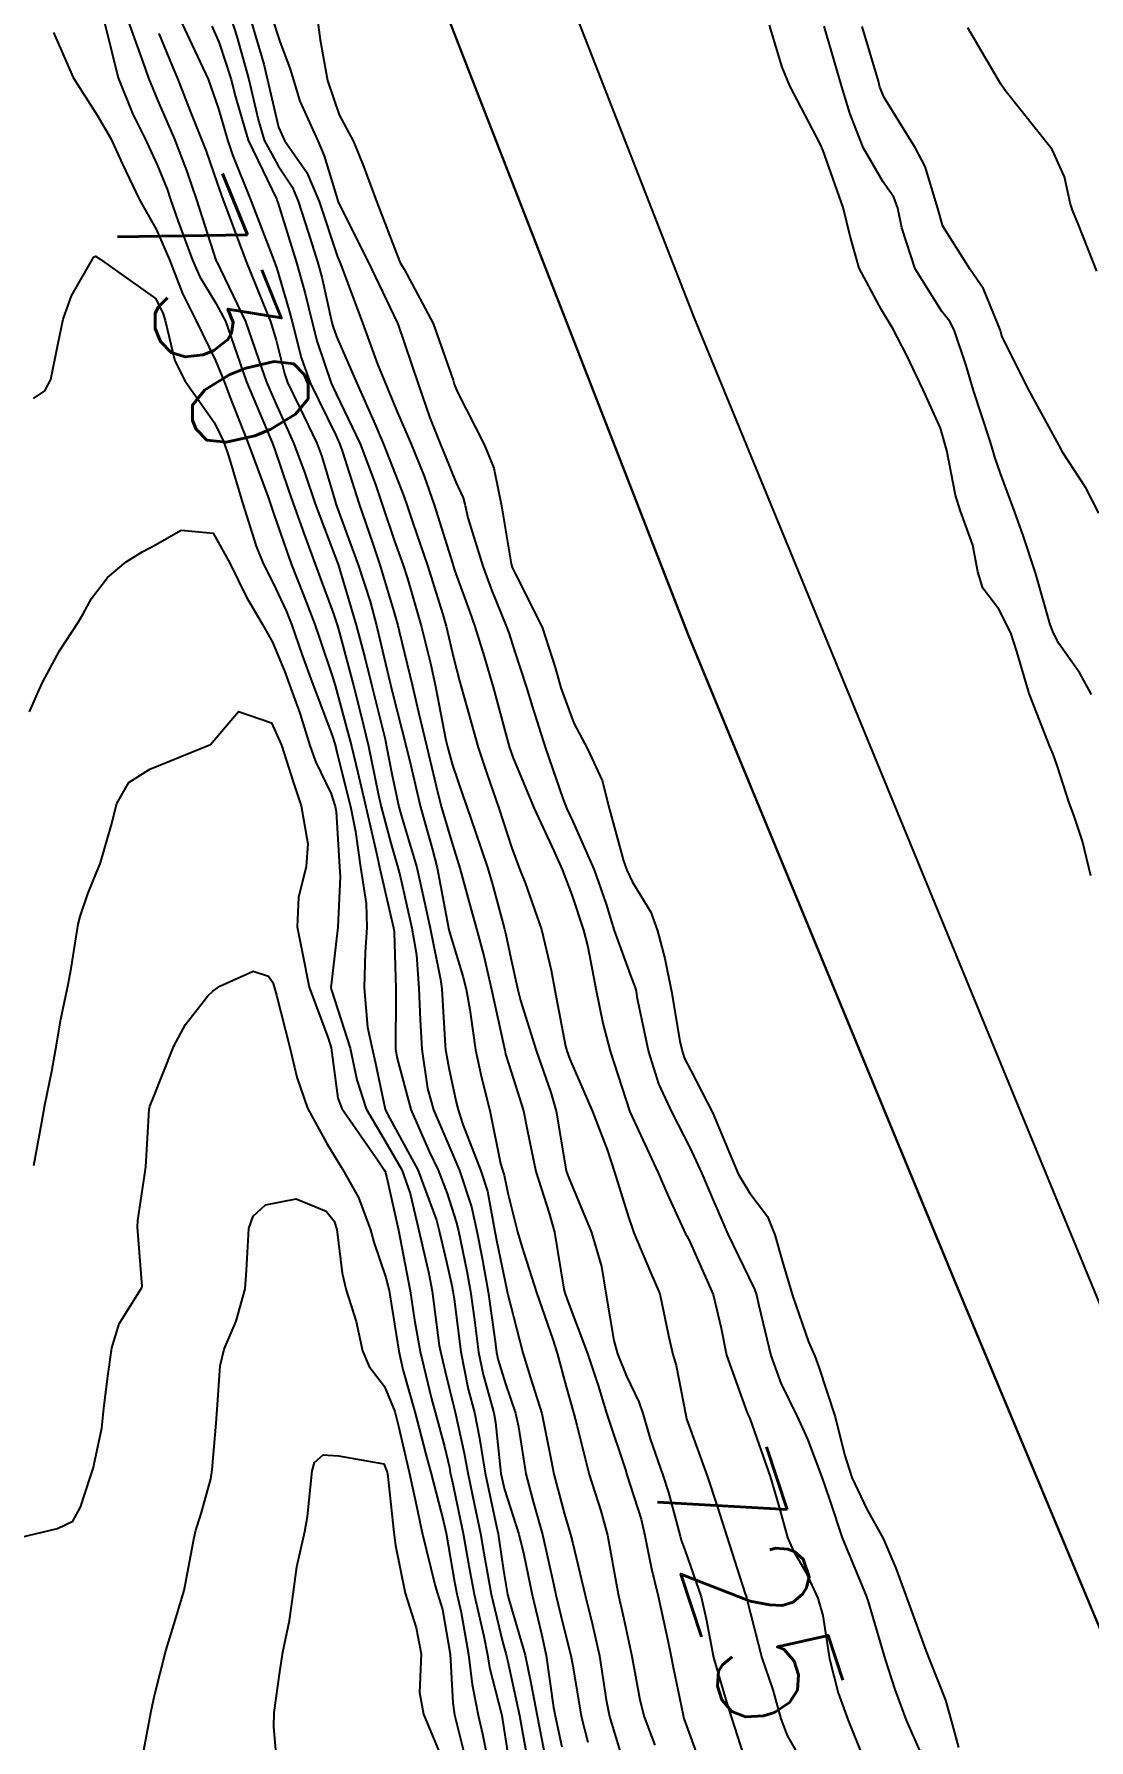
# Model space of a CAD drawing. Header units: metres. Extents: x 298520 to 308411, y 7433745 to 7450750.
# Drawn here: x 305203.5 to 305238.3, y 7436719.3 to 7436775.8 of the extents above; entities that cross this region are included whole.
import ezdxf
from ezdxf.enums import TextEntityAlignment as Align

# ---------------------------------------------------------------- set-up
doc = ezdxf.new("R2010")
doc.units = ezdxf.units.M
doc.header["$LTSCALE"] = 10
doc.linetypes.add('CONTINUO', pattern=[0])
for name, color, linetype in [('Cotas', 45, 'Continuous'), ('Curvas de Nivel 1m', 11, 'Continuous'), ('Curvas de Nivel 5m', 15, 'Continuous'), ('Eixo_Estaqueamento', 45, 'CONTINUO'), ('Linha Férrea', 251, 'TRACKS')]:
    doc.layers.add(name, color=color, linetype=linetype)
doc.styles.add('Style-STANDARD', font='STANDARD.shx')
doc.linetypes.add('TRACKS', pattern='A,0.15,[130,ltypeshp.shx,S=0.25,R=0,X=0,Y=0],0.15', length=0.3)

msp = doc.modelspace()

# ---------------------------------------------------------------- linework, layer by layer
at = {"layer": 'Curvas de Nivel 1m', "flags": 128}
for points, elevation in [([(305206.531, 7436776.301), (305207.074, 7436774.799), (305207.247, 7436774.293), (305207.562, 7436773.541), (305208.103, 7436772.282), (305208.501, 7436771.244), (305208.837, 7436770.27), (305209.479, 7436768.274), (305209.493, 7436768.239), (305210.451, 7436766.25), (305210.985, 7436764.717), (305211.146, 7436764.243), (305211.443, 7436763.559), (305212.048, 7436762.231), (305212.419, 7436761.231), (305212.763, 7436760.22), (305213.378, 7436758.58), (305213.519, 7436758.209), (305213.59, 7436757.989), (305214.12, 7436756.202), (305214.405, 7436755.137), (305214.637, 7436754.197), (305215.069, 7436752.43), (305215.122, 7436752.192), (305215.294, 7436751.289), (305215.525, 7436750.188), (305215.621, 7436749.843), (305216.116, 7436748.181), (305216.379, 7436747.042), (305216.561, 7436746.177), (305216.906, 7436744.483), (305216.944, 7436744.173), (305217.058, 7436742.298), (305217.07, 7436742.171), (305217.177, 7436741.558), (305217.426, 7436740.427), (305217.486, 7436740.165), (305217.637, 7436739.682), (305218.24, 7436738.153), (305218.452, 7436737.475), (305218.699, 7436736.146), (305218.765, 7436735.801), (305219.094, 7436734.213), (305219.112, 7436734.14), (305219.122, 7436734.111), (305219.622, 7436732.134), (305219.881, 7436731.305), (305220.249, 7436730.128), (305220.559, 7436728.585), (305220.646, 7436728.124), (305221, 7436726.791), (305221.199, 7436726.118), (305221.277, 7436725.83), (305221.688, 7436724.113), (305221.93, 7436723.138), (305222.158, 7436722.108), (305222.384, 7436720.649), (305222.492, 7436720.104), (305222.909, 7436718.716)], 729), ([(305208.276, 7436776.28), (305208.697, 7436775.386), (305209.224, 7436774.265), (305209.558, 7436773.284), (305209.857, 7436772.257), (305210.029, 7436771.764), (305210.628, 7436770.249), (305211.349, 7436768.387), (305211.407, 7436768.241), (305211.491, 7436767.999), (305211.889, 7436766.646), (305211.995, 7436766.232), (305212.293, 7436765.059), (305212.596, 7436764.223), (305213.427, 7436762.505), (305213.564, 7436762.209), (305213.656, 7436761.972), (305214.214, 7436760.202), (305214.653, 7436758.928), (305214.899, 7436758.195), (305215.358, 7436756.654), (305215.488, 7436756.189), (305215.539, 7436756), (305215.981, 7436754.184), (305216.177, 7436753.325), (305216.449, 7436752.179), (305216.815, 7436750.648), (305216.933, 7436750.174), (305217.266, 7436749.057), (305217.545, 7436748.166), (305217.908, 7436746.829), (305218.091, 7436746.157), (305218.336, 7436745.265), (305218.586, 7436744.149), (305218.991, 7436742.338), (305219.028, 7436742.142), (305219.057, 7436742.017), (305219.178, 7436741.639), (305219.642, 7436740.135), (305219.773, 7436739.515), (305220.058, 7436738.131), (305220.496, 7436736.75), (305220.669, 7436736.124), (305220.976, 7436734.239), (305221.009, 7436734.121), (305221.09, 7436733.899), (305221.761, 7436732.113), (305222.111, 7436731.051), (305222.401, 7436730.106), (305223.015, 7436728.257), (305223.068, 7436728.099), (305223.537, 7436726.631), (305223.661, 7436726.09), (305223.881, 7436724.986), (305224.1, 7436724.083), (305224.417, 7436722.612), (305224.526, 7436722.076), (305224.596, 7436721.731), (305224.924, 7436720.146), (305224.938, 7436720.07), (305224.952, 7436720.041), (305225.67, 7436718.062)], 727), ([(305210.62, 7436776.25), (305211.061, 7436774.762), (305211.186, 7436774.244), (305211.549, 7436772.672), (305211.75, 7436772.237), (305212.479, 7436771.172), (305212.888, 7436770.22), (305213.496, 7436768.389), (305213.57, 7436768.209), (305213.633, 7436768.067), (305214.325, 7436766.201), (305214.821, 7436764.835), (305215.081, 7436764.194), (305215.44, 7436763.339), (305215.93, 7436762.185), (305216.362, 7436761.13), (305216.699, 7436760.177), (305217.297, 7436758.248), (305217.321, 7436758.171), (305217.371, 7436758.018), (305217.858, 7436756.663), (305218.034, 7436756.16), (305218.349, 7436755.161), (305218.639, 7436754.15), (305219.14, 7436752.308), (305219.187, 7436752.142), (305219.216, 7436752.056), (305219.3, 7436751.832), (305220.005, 7436750.133), (305220.653, 7436748.735), (305220.93, 7436748.123), (305221.245, 7436747.285), (305221.63, 7436746.116), (305221.779, 7436745.563), (305222.054, 7436744.112), (305222.268, 7436743.039), (305222.512, 7436742.107), (305223.163, 7436740.1), (305224.104, 7436738.085), (305224.412, 7436737.367), (305225.002, 7436736.072), (305225.043, 7436736.002), (305225.111, 7436735.878), (305225.918, 7436734.062), (305226.183, 7436732.953), (305226.356, 7436732.057), (305227.044, 7436730.153), (305227.076, 7436730.082), (305227.09, 7436730.049), (305227.134, 7436729.956), (305227.805, 7436728.038), (305228.073, 7436727.104), (305228.371, 7436726.029), (305228.561, 7436725.598), (305228.981, 7436724.874), (305229.38, 7436724.016), (305229.539, 7436723.44), (305229.76, 7436722.012), (305230.055, 7436720.885), (305230.37, 7436720.006), (305230.909, 7436718.657)], 724), ([(305211.344, 7436776.242), (305211.586, 7436775.507), (305211.933, 7436774.591), (305212.039, 7436774.233), (305212.257, 7436773.535), (305212.842, 7436772.221), (305213.052, 7436771.731), (305213.517, 7436770.21), (305213.523, 7436770.191), (305214.522, 7436768.2), (305215.473, 7436766.211), (305215.485, 7436766.19), (305215.49, 7436766.173), (305216.162, 7436764.183), (305216.552, 7436763.063), (305216.906, 7436762.175), (305217.053, 7436761.808), (305217.411, 7436760.937), (305217.649, 7436760.41), (305217.714, 7436760.165), (305217.805, 7436759.756), (305218.3, 7436758.156), (305218.586, 7436757.372), (305219.088, 7436756.144), (305219.158, 7436755.95), (305219.345, 7436755.35), (305219.741, 7436754.136), (305219.936, 7436753.521), (305220.375, 7436752.129), (305220.943, 7436750.466), (305221.082, 7436750.122), (305221.277, 7436749.713), (305221.984, 7436748.113), (305222.379, 7436746.971), (305222.649, 7436746.106), (305223.217, 7436744.526), (305223.336, 7436744.22), (305223.367, 7436744.098), (305223.399, 7436743.908), (305223.784, 7436742.091), (305224.111, 7436741.025), (305224.552, 7436740.079), (305225.146, 7436738.919), (305225.541, 7436738.066), (305225.854, 7436737.334), (305226.4, 7436736.057), (305227.099, 7436734.62), (305227.281, 7436734.233), (305227.346, 7436734.046), (305227.431, 7436733.701), (305227.826, 7436732.039), (305228.154, 7436731.134), (305228.701, 7436730.025), (305229.032, 7436729.274), (305229.507, 7436728.015), (305229.774, 7436727.244), (305230.188, 7436726.008), (305230.974, 7436724.091), (305231.012, 7436724), (305231.032, 7436723.94), (305231.606, 7436721.993), (305231.922, 7436721.001), (305232.296, 7436719.986), (305232.909, 7436718.598)], 723), ([(305212.836, 7436776.221), (305212.924, 7436775.558), (305213.169, 7436774.216), (305213.556, 7436773.083), (305214.021, 7436772.205), (305214.353, 7436771.383), (305214.798, 7436770.197), (305215.496, 7436768.388), (305215.574, 7436768.189), (305215.702, 7436767.977), (305216.656, 7436766.178), (305217.319, 7436764.306), (305217.356, 7436764.171), (305217.449, 7436763.931), (305218.355, 7436762.156), (305218.661, 7436761.397), (305218.918, 7436760.147), (305219.225, 7436758.292), (305219.266, 7436758.142), (305219.295, 7436758.064), (305219.371, 7436757.906), (305220.262, 7436756.131), (305220.702, 7436754.764), (305220.886, 7436754.124), (305221.316, 7436752.959), (305221.764, 7436752.115), (305222.249, 7436751.067), (305222.489, 7436750.108), (305222.957, 7436748.403), (305223.067, 7436748.102), (305223.249, 7436747.705), (305223.86, 7436746.711), (305224.074, 7436746.087), (305224.321, 7436745.181), (305224.537, 7436744.08), (305224.821, 7436742.443), (305224.903, 7436742.074), (305224.971, 7436741.863), (305225.177, 7436741.469), (305225.907, 7436740.063), (305226.463, 7436738.737), (305226.746, 7436738.054), (305227.127, 7436737.415), (305227.72, 7436736.642), (305227.956, 7436736.037), (305228.216, 7436735.145), (305228.539, 7436734.028), (305229.07, 7436732.494), (305229.279, 7436732.018), (305229.415, 7436731.661), (305229.953, 7436730.011), (305230.262, 7436728.77), (305230.501, 7436728.005), (305231.003, 7436726.963), (305231.534, 7436725.995), (305231.96, 7436725.013), (305232.337, 7436723.986), (305232.948, 7436722.286), (305233.073, 7436721.978), (305233.603, 7436720.643), (305233.782, 7436719.967), (305234.032, 7436719.081)], 722), ([(305204.104, 7436775.809), (305204.757, 7436774.318), (305205.554, 7436773.076), (305205.999, 7436772.305), (305206.387, 7436771.449), (305206.938, 7436770.296), (305207.508, 7436769.281), (305207.94, 7436768.283), (305208.377, 7436767.172), (305208.82, 7436766.27), (305209.038, 7436765.836), (305209.46, 7436764.957), (305209.75, 7436764.257), (305209.941, 7436763.759), (305210.533, 7436762.249), (305211.21, 7436760.437), (305211.274, 7436760.241), (305211.397, 7436759.875), (305211.963, 7436758.231), (305212.361, 7436757.223), (305212.745, 7436756.219), (305212.903, 7436755.771), (305213.336, 7436754.492), (305213.415, 7436754.209), (305213.453, 7436754.087), (305213.962, 7436752.203), (305214.17, 7436751.326), (305214.436, 7436750.198), (305214.79, 7436748.664), (305214.886, 7436748.194), (305215.238, 7436746.668), (305215.35, 7436746.189), (305215.372, 7436746.048), (305215.423, 7436744.188), (305215.427, 7436743.971), (305215.42, 7436742.188), (305215.454, 7436741.914), (305215.92, 7436740.182), (305216.529, 7436738.789), (305216.827, 7436738.173), (305217.125, 7436737.408), (305217.418, 7436736.467), (305217.497, 7436736.164), (305217.773, 7436734.833), (305217.898, 7436734.158), (305218.023, 7436733.211), (305218.162, 7436732.154), (305218.316, 7436731.412), (305218.662, 7436730.146), (305218.719, 7436729.824), (305218.903, 7436728.142), (305219.015, 7436727.611), (305219.494, 7436726.135), (305219.662, 7436725.458), (305219.929, 7436724.13), (305220.243, 7436722.838), (305220.4, 7436722.125), (305220.644, 7436720.404), (305220.689, 7436720.122), (305220.913, 7436719.104)], 731), ([(305207.588, 7436775.768), (305208.021, 7436774.727), (305208.208, 7436774.28), (305208.631, 7436773.2), (305209, 7436772.268), (305209.15, 7436771.877), (305209.528, 7436770.786), (305209.717, 7436770.258), (305209.833, 7436769.942), (305210.465, 7436768.25), (305211.15, 7436766.57), (305211.278, 7436766.242), (305211.467, 7436765.632), (305211.745, 7436764.525), (305211.849, 7436764.234), (305212.233, 7436763.436), (305212.809, 7436762.219), (305212.978, 7436761.776), (305213.404, 7436760.336), (305213.442, 7436760.21), (305213.466, 7436760.146), (305214.183, 7436758.202), (305214.574, 7436756.985), (305214.785, 7436756.196), (305215.241, 7436754.284), (305215.266, 7436754.191), (305215.329, 7436753.925), (305215.771, 7436752.185), (305215.918, 7436751.563), (305216.243, 7436750.18), (305216.626, 7436748.813), (305216.79, 7436748.175), (305217.157, 7436746.248), (305217.172, 7436746.171), (305217.231, 7436745.942), (305217.643, 7436744.59), (305217.75, 7436744.162), (305217.874, 7436743.489), (305218.063, 7436742.157), (305218.259, 7436741.239), (305218.53, 7436740.149), (305218.886, 7436738.394), (305218.967, 7436738.142), (305219.004, 7436738.014), (305219.126, 7436737.418), (305219.454, 7436736.137), (305219.589, 7436735.655), (305220.077, 7436734.13), (305220.618, 7436732.577), (305220.76, 7436732.123), (305221.052, 7436731.047), (305221.313, 7436730.117), (305221.413, 7436729.741), (305221.821, 7436728.112), (305222.201, 7436726.908), (305222.428, 7436726.106), (305222.742, 7436724.336), (305222.784, 7436724.102), (305222.961, 7436723.335), (305223.23, 7436722.096), (305223.496, 7436720.658), (305223.642, 7436720.089), (305223.99, 7436719.16)], 728), ([(305209.346, 7436776.02), (305209.585, 7436775.467), (305209.979, 7436774.256), (305210.111, 7436773.708), (305210.548, 7436772.25), (305211.486, 7436770.278), (305211.505, 7436770.24), (305211.522, 7436770.188), (305212.13, 7436768.23), (305212.428, 7436767.171), (305212.657, 7436766.222), (305212.826, 7436765.579), (305213.289, 7436764.212), (305213.448, 7436763.858), (305214.245, 7436762.202), (305214.756, 7436760.85), (305214.969, 7436760.194), (305215.385, 7436758.985), (305215.665, 7436758.187), (305215.809, 7436757.746), (305216.261, 7436756.181), (305216.572, 7436754.947), (305216.736, 7436754.176), (305217.083, 7436752.395), (305217.132, 7436752.172), (305217.297, 7436751.569), (305217.655, 7436750.533), (305217.784, 7436750.162), (305218.045, 7436749.385), (305218.47, 7436748.152), (305218.649, 7436747.551), (305219.023, 7436746.143), (305219.06, 7436745.971), (305219.223, 7436745.189), (305219.46, 7436744.138), (305219.553, 7436743.791), (305220.071, 7436742.131), (305220.556, 7436740.739), (305220.729, 7436740.124), (305221.042, 7436738.214), (305221.064, 7436738.121), (305221.131, 7436737.94), (305221.892, 7436736.112), (305222.222, 7436734.988), (305222.373, 7436734.107), (305222.633, 7436732.541), (305222.757, 7436732.103), (305223.055, 7436731.357), (305223.462, 7436730.509), (305223.601, 7436730.092), (305223.832, 7436729.287), (305224.259, 7436728.081), (305224.442, 7436727.513), (305224.825, 7436726.073), (305224.861, 7436725.941), (305224.988, 7436725.588), (305225.524, 7436724.064), (305225.686, 7436723.338), (305225.934, 7436722.06), (305226.333, 7436720.652), (305226.52, 7436720.054), (305226.911, 7436718.861)], 726), ([(305238.406, 7436747.913), (305238.131, 7436749.056), (305237.844, 7436749.922), (305237.692, 7436750.329), (305237.299, 7436751.523), (305237.157, 7436751.931), (305237.052, 7436752.187), (305236.37, 7436753.94), (305235.96, 7436755.331), (305235.756, 7436755.946), (305235.361, 7436756.732), (305234.832, 7436757.423), (305234.665, 7436757.961), (305234.505, 7436758.844), (305234.101, 7436759.97), (305233.936, 7436760.5), (305233.643, 7436761.977), (305233.434, 7436762.721), (305232.863, 7436763.986), (305232.31, 7436765.146), (305231.865, 7436765.996), (305231.479, 7436766.637), (305230.745, 7436768.007), (305230.445, 7436769.074), (305230.214, 7436770.013), (305229.542, 7436771.921), (305229.507, 7436771.985), (305229.498, 7436772.021), (305229.465, 7436772.1), (305228.452, 7436774.037), (305228.195, 7436774.656), (305227.784, 7436776.047)], 722), ([(305238.422, 7436753.914), (305238.038, 7436754.618), (305237.35, 7436755.594), (305237.167, 7436755.932), (305237.065, 7436756.223), (305236.571, 7436757.938), (305236.165, 7436759.168), (305235.892, 7436759.945), (305235.416, 7436761.219), (305235.226, 7436761.758), (305235.175, 7436761.954), (305235.067, 7436762.317), (305234.523, 7436763.964), (305234.279, 7436764.786), (305233.89, 7436765.974), (305233.744, 7436766.245), (305233.479, 7436766.58), (305232.599, 7436767.989), (305232.16, 7436769.346), (305232.027, 7436769.995), (305231.889, 7436770.357), (305231.532, 7436770.882), (305230.879, 7436772.007), (305230.438, 7436773.133), (305230.168, 7436774.014), (305229.593, 7436776.02)], 723), ([(305238.666, 7436759.911), (305238.241, 7436760.747), (305237.472, 7436761.929), (305237.424, 7436762.02), (305236.376, 7436763.941), (305235.471, 7436765.736), (305235.426, 7436765.904), (305235.417, 7436765.951), (305234.857, 7436767.329), (305234.416, 7436767.966), (305233.514, 7436769.405), (305233.349, 7436769.982), (305232.932, 7436771.374), (305232.605, 7436771.984), (305231.568, 7436773.661), (305231.433, 7436774.001), (305231.381, 7436774.196), (305230.844, 7436776.007)], 724), ([(305203.444, 7436763.704), (305203.82, 7436763.954), (305204.024, 7436764.324), (305204.261, 7436765.526), (305204.43, 7436766.32), (305204.707, 7436767.092), (305205.394, 7436768.311), (305205.431, 7436768.374), (305205.494, 7436768.403), (305205.654, 7436768.308), (305207.48, 7436767.005), (305207.726, 7436766.537), (305207.801, 7436766.285), (305208.124, 7436764.944), (305208.459, 7436764.275), (305209.433, 7436762.899), (305209.739, 7436762.257), (305209.904, 7436761.77), (305210.352, 7436760.251), (305210.813, 7436758.814), (305211.037, 7436758.243), (305211.366, 7436757.593), (305211.805, 7436756.681), (305211.98, 7436756.231), (305212.33, 7436755.213), (305212.69, 7436754.22), (305213.309, 7436752.586), (305213.428, 7436752.209), (305213.469, 7436752.041), (305213.93, 7436750.204), (305214.093, 7436749.379), (305214.258, 7436748.2), (305214.44, 7436746.999), (305214.469, 7436746.198), (305214.409, 7436745.387), (305214.383, 7436744.202), (305214.485, 7436742.909), (305214.643, 7436742.198), (305214.743, 7436741.761), (305215.076, 7436740.191), (305215.16, 7436740.003), (305216.149, 7436738.18), (305216.768, 7436736.521), (305216.859, 7436736.173), (305217.103, 7436735.142), (305217.282, 7436734.354), (305217.315, 7436734.167), (305217.35, 7436733.905), (305217.571, 7436732.162), (305217.819, 7436730.927), (305218.022, 7436730.155), (305218.191, 7436729.309), (305218.38, 7436728.15), (305218.754, 7436726.386), (305218.806, 7436726.143), (305218.835, 7436725.986), (305218.981, 7436724.934), (305219.121, 7436724.139), (305219.173, 7436723.935), (305219.7, 7436722.132), (305219.902, 7436721.162), (305220.096, 7436720.128), (305220.383, 7436718.65)], 732), ([(305203.318, 7436753.335), (305203.619, 7436754.036), (305203.76, 7436754.326), (305204.309, 7436755.355), (305204.932, 7436756.314), (305205.091, 7436756.577), (305205.361, 7436757.08), (305205.897, 7436757.776), (305206.511, 7436758.299), (305207.043, 7436758.628), (305207.381, 7436758.809), (305208.325, 7436759.339), (305209.388, 7436759.247), (305209.936, 7436758.254), (305210.485, 7436757.126), (305211.012, 7436756.243), (305211.347, 7436755.644), (305211.758, 7436754.655), (305211.91, 7436754.231), (305212.251, 7436753.294), (305212.583, 7436752.221), (305212.773, 7436751.694), (305213.287, 7436750.62), (305213.424, 7436750.209), (305213.453, 7436750.036), (305213.564, 7436748.207), (305213.582, 7436747.874), (305213.513, 7436746.207), (305213.286, 7436744.291), (305213.281, 7436744.219), (305213.301, 7436744.129), (305213.911, 7436742.209), (305214.135, 7436741.168), (305214.441, 7436740.201), (305215.145, 7436739.024), (305215.623, 7436738.185), (305215.901, 7436737.407), (305216.192, 7436736.179), (305216.517, 7436734.757), (305216.629, 7436734.175), (305216.863, 7436732.375), (305216.899, 7436732.172), (305217.056, 7436731.515), (305217.317, 7436730.438), (305217.385, 7436730.165), (305217.686, 7436728.817), (305217.806, 7436728.158), (305218.012, 7436727.151), (305218.23, 7436726.151), (305218.339, 7436725.503), (305218.577, 7436724.146), (305218.95, 7436722.582), (305219.074, 7436722.139), (305219.113, 7436721.966), (305219.511, 7436720.134), (305219.652, 7436719.396), (305219.878, 7436718.13)], 733), ([(305203.458, 7436738.327), (305203.724, 7436739.757), (305203.825, 7436740.323), (305204.051, 7436741.444), (305204.211, 7436742.32), (305204.35, 7436743.164), (305204.59, 7436744.316), (305204.687, 7436744.847), (305204.923, 7436746.313), (305204.987, 7436746.561), (305205.243, 7436747.31), (305205.531, 7436748.026), (305205.651, 7436748.306), (305206.015, 7436749.56), (305206.196, 7436750.301), (305206.593, 7436750.994), (305207.294, 7436751.443), (305209.303, 7436752.26), (305210.229, 7436753.341), (305211.314, 7436752.972), (305211.65, 7436752.235), (305212.048, 7436750.986), (305212.299, 7436750.225), (305212.518, 7436748.967), (305212.463, 7436748.222), (305212.207, 7436747.19), (305212.164, 7436746.226), (305212.341, 7436745.341), (305212.562, 7436744.227), (305213.188, 7436742.538), (305213.287, 7436742.218), (305213.51, 7436740.559), (305213.646, 7436740.213), (305214.822, 7436738.511), (305215.037, 7436738.191), (305215.069, 7436738.128), (305215.13, 7436737.922), (305215.509, 7436736.186), (305215.618, 7436735.674), (305215.904, 7436734.182), (305216.048, 7436733.211), (305216.23, 7436732.178), (305216.61, 7436730.611), (305216.73, 7436730.173), (305217.032, 7436729.031), (305217.198, 7436728.34), (305217.228, 7436728.167), (305217.284, 7436727.901), (305217.65, 7436726.16), (305217.852, 7436725.027), (305218.014, 7436724.154), (305218.34, 7436722.761), (305218.455, 7436722.147), (305218.521, 7436721.729), (305218.923, 7436720.181), (305218.933, 7436720.14), (305219.243, 7436718.137)], 734), ([(305206.97, 7436718.355), (305207.337, 7436720.284), (305207.445, 7436720.8), (305207.819, 7436722.277), (305208.091, 7436723.138), (305208.423, 7436724.268), (305208.753, 7436726.026), (305208.808, 7436726.263), (305208.856, 7436726.401), (305209.002, 7436726.854), (305209.308, 7436727.967), (305209.358, 7436728.257), (305209.487, 7436729.807), (305209.521, 7436730.255), (305209.615, 7436731.697), (305209.749, 7436732.253), (305210.143, 7436733.183), (305210.443, 7436734.246), (305210.489, 7436734.856), (305210.562, 7436736.246), (305210.708, 7436736.653), (305211.121, 7436737.023), (305212.131, 7436737.222), (305213.119, 7436736.818), (305213.392, 7436736.492), (305213.478, 7436736.215), (305213.649, 7436734.762), (305213.783, 7436734.21), (305214.111, 7436733.171), (305214.322, 7436732.201), (305214.545, 7436731.685), (305215.051, 7436731.02), (305215.391, 7436730.187), (305215.513, 7436729.71), (305215.871, 7436728.182), (305216.111, 7436727.074), (305216.296, 7436726.177), (305216.725, 7436724.423), (305216.8, 7436724.172), (305216.965, 7436723.64), (305217.227, 7436722.166), (305217.316, 7436720.553), (305217.363, 7436720.163), (305217.672, 7436718.92)], 736), ([(305211.523, 7436718.234), (305211.387, 7436719.766), (305211.405, 7436720.235), (305211.59, 7436721.58), (305211.69, 7436722.233), (305211.911, 7436723.278), (305212.045, 7436724.229), (305212.154, 7436725.056), (305212.416, 7436726.226), (305212.503, 7436726.723), (305212.659, 7436728.224), (305212.739, 7436728.51), (305213.028, 7436728.763), (305213.535, 7436728.72), (305215.026, 7436728.456), (305215.142, 7436728.189), (305215.163, 7436728.046), (305215.364, 7436726.186), (305215.417, 7436725.757), (305215.733, 7436724.182), (305216.094, 7436723.04), (305216.269, 7436722.177), (305216.211, 7436720.896), (305216.337, 7436720.176), (305216.909, 7436718.797)], 737)]:
    msp.add_lwpolyline(points, dxfattribs=dict(at, elevation=elevation))
at = {"layer": 'Curvas de Nivel 5m', "flags": 128}
for points, elevation in [([(305205.803, 7436776.096), (305206.249, 7436774.303), (305206.721, 7436773.132), (305207.135, 7436772.294), (305207.534, 7436771.427), (305207.861, 7436770.62), (305207.977, 7436770.283), (305208.233, 7436769.559), (305208.705, 7436768.272), (305208.945, 7436767.726), (305209.479, 7436766.848), (305209.791, 7436766.257), (305209.974, 7436765.749), (305210.49, 7436764.25), (305211.267, 7436762.4), (305211.337, 7436762.241), (305211.421, 7436762.004), (305211.87, 7436760.696), (305212.034, 7436760.231), (305212.4, 7436759.212), (305212.756, 7436758.219), (305212.924, 7436757.772), (305213.357, 7436756.613), (305213.485, 7436756.209), (305213.539, 7436756.02), (305214.022, 7436754.203), (305214.272, 7436753.247), (305214.527, 7436752.198), (305214.844, 7436750.638), (305214.943, 7436750.193), (305215.265, 7436748.991), (305215.492, 7436748.188), (305215.576, 7436747.86), (305215.954, 7436746.183), (305216.107, 7436745.298), (305216.191, 7436744.18), (305216.227, 7436743.15), (305216.282, 7436742.179), (305216.473, 7436740.874), (305216.672, 7436740.175), (305217.146, 7436739.063), (305217.529, 7436738.164), (305217.925, 7436736.962), (305218.104, 7436736.155), (305218.27, 7436735.318), (305218.483, 7436734.149), (305218.705, 7436732.509), (305218.755, 7436732.145), (305218.808, 7436731.891), (305219.053, 7436731.102), (305219.38, 7436730.137), (305219.483, 7436729.689), (305219.725, 7436728.133), (305219.973, 7436727.166), (305220.273, 7436726.127), (305220.649, 7436724.45), (305220.713, 7436724.123), (305220.958, 7436723.123), (305221.212, 7436722.117), (305221.277, 7436721.779), (305221.553, 7436720.114), (305221.773, 7436719.253)], 730), ([(305209.981, 7436776.256), (305210.169, 7436775.672), (305210.566, 7436774.25), (305210.87, 7436772.93), (305211.078, 7436772.245), (305211.534, 7436771.394), (305211.994, 7436770.699), (305212.198, 7436770.23), (305212.527, 7436769.205), (305212.841, 7436768.22), (305212.978, 7436767.708), (305213.314, 7436766.212), (305213.348, 7436766.088), (305213.468, 7436765.752), (305214.134, 7436764.203), (305214.696, 7436762.935), (305215.017, 7436762.194), (305215.413, 7436761.178), (305215.686, 7436760.467), (305215.787, 7436760.186), (305215.988, 7436759.59), (305216.471, 7436758.179), (305216.98, 7436756.551), (305217.085, 7436756.173), (305217.342, 7436755.085), (305217.532, 7436754.364), (305217.587, 7436754.166), (305217.685, 7436753.807), (305218.143, 7436752.157), (305218.435, 7436751.294), (305218.834, 7436750.147), (305219.263, 7436748.829), (305219.514, 7436748.137), (305219.7, 7436747.684), (305220.245, 7436746.13), (305220.558, 7436744.788), (305220.683, 7436744.125), (305221.033, 7436742.274), (305221.076, 7436742.121), (305221.18, 7436741.849), (305221.93, 7436740.112), (305222.427, 7436738.824), (305222.659, 7436738.105), (305223.118, 7436736.615), (305223.247, 7436736.23), (305223.292, 7436736.097), (305223.833, 7436734.822), (305224.158, 7436734.084), (305224.445, 7436732.707), (305224.59, 7436732.077), (305224.693, 7436731.709), (305225.01, 7436730.07), (305225.041, 7436729.947), (305225.725, 7436728.063), (305226.071, 7436726.99), (305226.367, 7436726.056), (305226.974, 7436724.163), (305227.005, 7436724.081), (305227.02, 7436724.049), (305227.032, 7436723.989), (305227.531, 7436722.041), (305227.886, 7436720.989), (305228.159, 7436720.031), (305228.365, 7436719.476), (305228.908, 7436718.529)], 725), ([(305238.609, 7436767.913), (305238.011, 7436769.427), (305237.798, 7436769.926), (305237.73, 7436770.132), (305237.534, 7436771.028), (305237.123, 7436771.934), (305235.572, 7436773.887), (305235.525, 7436773.95), (305235.429, 7436774.097), (305234.335, 7436775.963)], 725), ([(305202.99, 7436726.026), (305204.241, 7436726.321), (305204.746, 7436726.565), (305205.004, 7436727.027), (305205.321, 7436728.005), (305205.423, 7436728.306), (305205.7, 7436729.639), (305205.769, 7436730.303), (305205.918, 7436731.437), (305206.036, 7436732.3), (305206.279, 7436733.093), (305207.033, 7436734.291), (305207.044, 7436734.34), (305206.883, 7436736.292), (305206.897, 7436736.512), (305207.131, 7436738.054), (305207.158, 7436738.29), (305207.273, 7436740.176), (305207.296, 7436740.288), (305207.384, 7436740.505), (305208.081, 7436742.277), (305208.467, 7436742.998), (305209.208, 7436743.942), (305209.378, 7436744.091), (305209.603, 7436744.256), (305210.707, 7436744.756), (305211.216, 7436744.595), (305211.358, 7436744.382), (305211.404, 7436744.238), (305211.483, 7436743.963), (305211.923, 7436742.233), (305212.156, 7436741.247), (305212.51, 7436740.227), (305213.145, 7436739.054), (305213.666, 7436738.212), (305214.187, 7436737.267), (305214.583, 7436736.198), (305214.701, 7436735.789), (305215.097, 7436734.623), (305215.204, 7436734.189), (305215.228, 7436734.051), (305215.522, 7436732.185), (305215.661, 7436731.58), (305216.057, 7436730.18), (305216.423, 7436728.782), (305216.581, 7436728.174), (305216.999, 7436726.558), (305217.085, 7436726.169), (305217.368, 7436724.555), (305217.443, 7436724.163), (305217.584, 7436723.54), (305217.831, 7436722.157), (305217.945, 7436721.166), (305218.145, 7436720.152), (305218.296, 7436719.529), (305218.571, 7436718.145)], 735)]:
    msp.add_lwpolyline(points, dxfattribs=dict(at, elevation=elevation))
at = {"layer": 'Eixo_Estaqueamento'}
msp.add_lwpolyline([(305122.016, 7437018.504), (305130.697, 7436996.497), (305141.501, 7436969.136), (305153.942, 7436937.689), (305166.792, 7436904.686), (305177.384, 7436877.752), (305193.173, 7436837.83), (305201.607, 7436815.682), (305215.533, 7436780.472), (305225.106, 7436755.865), (305233.952, 7436734.393), (305243.781, 7436710.837), (305254.713, 7436687.725), (305263.888, 7436668.981), (305277.818, 7436644.307), (305293.244, 7436619.058), (305306.914, 7436598.296), (305322.726, 7436574.869), (305338.344, 7436551.44), (305351.225, 7436532.173)], dxfattribs=at)
at = {"layer": 'Linha Férrea', "flags": 128}
msp.add_lwpolyline([(307827.162, 7434249.95), (307821.558, 7434258.806), (307819.524, 7434262.43), (307816.304, 7434268.219), (307813.681, 7434272.301), (307811.637, 7434275.461), (307798.221, 7434296.136), (307773.738, 7434334.032), (307761.734, 7434352.011), (307752.472, 7434367.888), (307735.134, 7434393.38), (307710.738, 7434431.015), (307694.807, 7434455.28), (307677.699, 7434482.208), (307665.381, 7434501.663), (307643.884, 7434534.842), (307627.559, 7434562.543), (307613.51, 7434586.874), (307596.955, 7434617.47), (307576.402, 7434659.978), (307564.169, 7434687.319), (307541.059, 7434734.946), (307530.172, 7434758.545), (307516.917, 7434785.92), (307501.763, 7434817.247), (307481.679, 7434859.302), (307459.201, 7434904.199), (307442.79, 7434936.268), (307425.275, 7434968.915), (307411.694, 7434992.242), (307402.565, 7435007.679), (307388.848, 7435028.501), (307366.947, 7435058.298), (307352.497, 7435076.75), (307335.708, 7435095.815), (307323.737, 7435108.404), (307304.876, 7435127.211), (307280.641, 7435149.596), (307260.895, 7435166.247), (307239.502, 7435183.006), (307222.59, 7435195.397), (307206.912, 7435206.431), (307191.542, 7435216.923), (307180.978, 7435223.581), (307147.083, 7435245.035), (307110.179, 7435267.866), (307071.327, 7435292.081), (307013.035, 7435328.917), (306934.22, 7435378.293), (306890.853, 7435406.012), (306860.761, 7435425.266), (306830.445, 7435444.172), (306783.165, 7435474.002), (306743.292, 7435499.125), (306730.646, 7435506.804), (306700.006, 7435524.558), (306649.968, 7435556.158), (306620.536, 7435574.685), (306585.884, 7435596.365), (306549.21, 7435619.443), (306511.464, 7435642.992), (306481.3, 7435662.066), (306449.914, 7435681.79), (306417.31, 7435702.158), (306386.499, 7435720.658), (306359.57, 7435735.78), (306332.265, 7435749.95), (306295.736, 7435767.254), (306254.914, 7435784.832), (306234.551, 7435793.029), (306198.8, 7435806.042), (306177.427, 7435813.736), (306139.201, 7435826.142), (306101.034, 7435838.043), (306051.969, 7435853.031), (306008.186, 7435866.647), (306003.579, 7435868.042), (305974.115, 7435878.736), (305939.654, 7435889.448), (305902.227, 7435900.737), (305881.18, 7435906.223), (305868.578, 7435910.192), (305845.541, 7435919.118), (305815.171, 7435933.297), (305786.711, 7435949.033), (305760.876, 7435966.424), (305735.18, 7435986.894), (305723.755, 7435997.052), (305696.097, 7436025.188), (305678.2, 7436047.897), (305661.02, 7436071.863), (305645.017, 7436096.315), (305622.371, 7436129.703), (305596.142, 7436168.749), (305576.091, 7436198.746), (305559.429, 7436223.15), (305539.44, 7436252.716), (305521.42, 7436279.841), (305512.691, 7436292.824), (305499.486, 7436312.983), (305480.027, 7436341.606), (305460.301, 7436370.83), (305441.558, 7436398.43), (305421.25, 7436428.242), (305402.577, 7436456.088), (305384.092, 7436483.75), (305369.125, 7436505.554), (305351.225, 7436532.173), (305338.344, 7436551.44), (305322.726, 7436574.869), (305306.914, 7436598.296), (305293.244, 7436619.058), (305277.818, 7436644.307), (305263.888, 7436668.981), (305254.713, 7436687.725), (305243.781, 7436710.837), (305233.952, 7436734.393), (305225.106, 7436755.865), (305215.533, 7436780.472), (305201.607, 7436815.682), (305193.173, 7436837.83), (305177.384, 7436877.752), (305166.792, 7436904.686), (305153.942, 7436937.689), (305141.501, 7436969.136), (305130.697, 7436996.497), (305122.016, 7437018.504), (305113.061, 7437043.102), (305101.513, 7437072.011), (305093.245, 7437092.935), (305082.037, 7437121.364), (305073.353, 7437143.916), (305060.568, 7437176.453), (305050.18, 7437206.397), (305043.414, 7437227.867), (305037.467, 7437248.165), (305034.526, 7437261.706), (305031.724, 7437274.104), (305028.718, 7437297.869), (305025.03, 7437326.573), (305023.117, 7437358.555), (305023.119, 7437387.114), (305024.829, 7437414.867), (305027.312, 7437439.505), (305027.407, 7437441.256), (305030.711, 7437462.666), (305036.039, 7437488.902), (305042.465, 7437516.919), (305048.776, 7437544.538), (305055.475, 7437572.1), (305062.866, 7437603.389), (305069.498, 7437630.688), (305077.032, 7437662.821), (305085.46, 7437698.138), (305091.819, 7437727.643), (305097.21, 7437749.95), (305103.918, 7437777.268), (305111.101, 7437807.1), (305121.202, 7437849.915), (305125.406, 7437866.973), (305130.992, 7437888.732), (305137.356, 7437914.575), (305143.477, 7437941.139), (305150.277, 7437969.227), (305155.626, 7437993.858), (305160.498, 7438017.389), (305165.529, 7438047.968), (305167.399, 7438065.921), (305168.452, 7438080.499), (305168.697, 7438098.822), (305168.499, 7438111.609), (305167.442, 7438129.409), (305165.734, 7438144.803), (305163.051, 7438159.253), (305157.36, 7438183.653), (305149.712, 7438209.61), (305142.146, 7438230.516), (305132.877, 7438252.552), (305120.435, 7438277.838), (305109.119, 7438297.22), (305107.007, 7438300.233), (305099.258, 7438311.382), (305091.426, 7438322.415), (305083.384, 7438332.797), (305079.569, 7438337.519), (305074.8, 7438344.056), (305056.823, 7438367.077), (305041.935, 7438386.352), (305023.225, 7438411.978), (305005.975, 7438436.561), (304993.284, 7438456.495), (304983.121, 7438473.171), (304969.538, 7438498.699), (304959.938, 7438517.087), (304947.328, 7438543.432), (304933.09, 7438572.791), (304924.306, 7438590.948), (304918.204, 7438604.464), (304911.783, 7438619.158), (304905.926, 7438632.437), (304900.315, 7438648.46), (304895.834, 7438661.886), (304892.174, 7438674.496), (304887.946, 7438691.238), (304884.694, 7438706.937), (304881.848, 7438723.698), (304879.326, 7438740.134), (304878.187, 7438758.916), (304877.537, 7438778.358), (304877.211, 7438799.094), (304877.455, 7438830.881), (304877.861, 7438863.017), (304878.268, 7438892.702), (304878.595, 7438920.109), (304878.677, 7438952.239), (304877.945, 7438980.303), (304876.318, 7439009.018), (304874.936, 7439022.788), (304873.229, 7439037.841), (304870.14, 7439056.141), (304864.855, 7439082.077), (304859.079, 7439105.013), (304850.377, 7439133.889), (304843.057, 7439154.06), (304836.382, 7439171.237), (304828.249, 7439190.114), (304817.674, 7439211.83), (304806.69, 7439232.736), (304796.364, 7439250.871), (304785.222, 7439269.009), (304772.779, 7439289.097), (304755.7, 7439316.738), (304736.912, 7439345.938), (304718.848, 7439374.335), (304700.222, 7439403.624), (304676.465, 7439440.714), (304659.061, 7439468.061), (304641.493, 7439495.549), (304629.289, 7439514.996), (304612.29, 7439541.915), (304598.786, 7439563.312), (304583.088, 7439588.524), (304568.608, 7439611.383), (304554.371, 7439633.59), (304540.465, 7439656.114), (304527.858, 7439675.88), (304515.488, 7439695.965), (304501.015, 7439718.74), (304492.557, 7439732.179), (304481.09, 7439749.95), (304464.698, 7439773.555), (304458.701, 7439781.55), (304447.468, 7439795.482), (304430.85, 7439814.016), (304417.942, 7439826.867), (304407.625, 7439836.385), (304393.358, 7439848.486), (304380.404, 7439858.342), (304362.661, 7439870.737), (304347.086, 7439880.296), (304333.248, 7439887.82), (304320.73, 7439894.061), (304304.927, 7439900.989), (304286.443, 7439908.157), (304266.642, 7439915.416), (304246.691, 7439922.501), (304225.186, 7439929.977), (304198.999, 7439939.195), (304168.468, 7439950.001), (304152.888, 7439955.629), (304135.919, 7439962.486), (304121.351, 7439968.798), (304105.783, 7439976.385), (304088.736, 7439985.334), (304071.183, 7439995.831), (304051.503, 7440008.737), (304042.509, 7440015.334), (304023.022, 7440030.473), (304002.682, 7440048.64), (303992.184, 7440058.522), (303980.444, 7440070.491), (303965.024, 7440086.226), (303949.368, 7440102.496), (303932.051, 7440120.671), (303917.21, 7440136.166), (303903.071, 7440150.772), (303879.085, 7440174.998), (303863.629, 7440189.711), (303849.061, 7440203.116), (303838.551, 7440211.886), (303825.964, 7440222.577), (303811.471, 7440233.814), (303798.026, 7440243.583), (303789.167, 7440249.782, 0.048699), (303782.733, 7440254.326, -0.013971), (303778.977, 7440256.716, 0.011385), (303767.539, 7440264.078, 0.000455), (303759.243, 7440269.144, 0.004014), (303749.319, 7440275.082, 0.008965), (303739.521, 7440280.605), (303729.166, 7440286.199), (303717.711, 7440292.151), (303693.717, 7440304.367), (303679.104, 7440311.896), (303660.942, 7440321.331), (303642.972, 7440330.918), (303636.468, 7440334.548), (303624.836, 7440341.295), (303611.994, 7440348.943), (303603.079, 7440354.598), (303596.281, 7440359.102), (303587.51, 7440365.427), (303578.605, 7440372.221), (303569.48, 7440379.633), (303558.633, 7440389.129), (303549.894, 7440397.253), (303541.539, 7440405.465), (303534.882, 7440412.293), (303523.465, 7440424.473), (303512.292, 7440437.463), (303502.617, 7440449.258), (303497.008, 7440456.501), (303488.044, 7440468.694), (303481.424, 7440477.682), (303475.375, 7440486.349), (303465.786, 7440500.535), (303456.113, 7440515.599), (303445.613, 7440532.252), (303432.87, 7440552.628), (303423.186, 7440568.064, -0.000757), (303417.987, 7440576.145, 0.007668), (303411.654, 7440585.694), (303403.602, 7440597.441), (303394.768, 7440609.244), (303388.857, 7440616.919), (303381.264, 7440625.91), (303374.43, 7440633.824), (303364.889, 7440644.089), (303358.774, 7440650.239), (303349.646, 7440658.739), (303339.722, 7440667.523), (303332.656, 7440673.464), (303326.724, 7440678.049, -0.018136), (303320.919, 7440682.537, 0.027105), (303312.535, 7440688.782, -0.001525), (303306.785, 7440692.624), (303296.835, 7440699.316), (303291.583, 7440702.647), (303280.845, 7440709.238, 0.008003), (303271.247, 7440714.648, 0.013057), (303255.936, 7440722.447, -0.001991), (303248.373, 7440726.091, 0.012147), (303243.6, 7440728.272, -0.002135), (303237.368, 7440730.971), (303223.7, 7440736.96), (303210.103, 7440742.741), (303193.904, 7440749.566), (303189.82, 7440751.298), (303177.394, 7440756.464), (303158.988, 7440764.273), (303141.646, 7440771.615), (303117.098, 7440781.981), (303101.554, 7440788.524), (303093.446, 7440792.234), (303076.052, 7440800.18), (303054.932, 7440810.372), (303040.156, 7440817.979), (303025.349, 7440825.886), (303013.344, 7440832.756), (303004.06, 7440838.538), (302994.271, 7440845.093), (302982.623, 7440853.413), (302969.58, 7440863.652), (302962.58, 7440869.547), (302953.339, 7440877.801), (302943.024, 7440887.539), (302938.586, 7440892.147), (302933.331, 7440897.537), (302924.321, 7440907.75), (302915.904, 7440917.945), (302907.517, 7440928.751), (302899.78, 7440938.97), (302892.734, 7440949.154), (302888.762, 7440955.109), (302884.574, 7440961.747), (302879.485, 7440969.887), (302873.287, 7440980.614), (302867.777, 7440990.898), (302859.79, 7441006.768), (302851.229, 7441025.298), (302846.823, 7441035.61), (302841.669, 7441047.987), (302837.148, 7441059.318), (302829.38, 7441078.789), (302825.24, 7441088.834), (302821.857, 7441097.357), (302816.249, 7441111.473), (302810.672, 7441125.205), (302804.678, 7441140.046), (302799.05, 7441153.537), (302792.202, 7441169.326), (302786.803, 7441181.368), (302782.699, 7441189.728), (302780.991, 7441193.272, -0.024435), (302778.706, 7441197.526, 0.018839), (302775.042, 7441204.531), (302769.048, 7441215.01), (302764.16, 7441223.098), (302758.012, 7441232.567), (302751.033, 7441242.929), (302746.425, 7441249.467, 0.01417), (302742.29, 7441255.115, -0.010578), (302734.95, 7441264.491, 0.026045), (302726.645, 7441274.447), (302714.77, 7441287.265), (302702.588, 7441299.413), (302690.064, 7441310.886), (302682.561, 7441317.234), (302675.22, 7441323.247), (302666.869, 7441329.42, 0.027574), (302658.671, 7441335.283, -0.011091), (302655.152, 7441337.629, 0.01172), (302645.719, 7441343.898, 0.006642), (302635.246, 7441350.318, 0.010482), (302620.241, 7441358.823, 0.013683), (302599.223, 7441369.429, 0.008553), (302586.726, 7441375.052, 0.011788), (302575.046, 7441379.747, 0.002778), (302570.558, 7441381.4), (302560.876, 7441384.907), (302551.005, 7441388.04), (302546.217, 7441389.527, -0.019135), (302544.903, 7441389.88, 0.019296), (302522.937, 7441395.786, 0.000461), (302511.662, 7441398.344, 0.010049), (302501.513, 7441400.424), (302492.392, 7441402.102), (302485.288, 7441403.295), (302471.447, 7441405.533), (302444.869, 7441409.521), (302415.277, 7441413.929), (302384.345, 7441418.639), (302365.976, 7441421.32), (302360.247, 7441421.986), (302338.704, 7441425.134), (302306.002, 7441430.395), (302286.923, 7441434.198), (302278.604, 7441436.007), (302270.237, 7441438.277), (302260.05, 7441441.209), (302248.718, 7441444.793), (302234.932, 7441449.831), (302225.681, 7441453.688), (302223.91, 7441454.587), (302211.722, 7441460.078), (302198.55, 7441466.939), (302185.194, 7441474.434), (302176.266, 7441480.044), (302166.746, 7441486.088), (302155.705, 7441493.817), (302145.197, 7441501.908), (302133.651, 7441511.457), (302124.111, 7441520.003), (302113.796, 7441530.075), (302104.384, 7441540.03), (302095.467, 7441550.013), (302086.579, 7441560.931), (302077.65, 7441573.115), (302070.772, 7441583.077), (302062.647, 7441595.881), (302055.334, 7441608.401), (302048.687, 7441620.587), (302040.377, 7441636.793), (302032.957, 7441653.052), (302027.217, 7441666.295), (302023.745, 7441674.151), (302020.233, 7441682.946), (302013.855, 7441699.656), (302006.743, 7441720.028), (302000.143, 7441739.465), (301996.81, 7441749.517), (301993.173, 7441760.442), (301988.741, 7441774.004), (301985.313, 7441784.598), (301976.672, 7441811.028), (301970.969, 7441828.13), (301966.757, 7441840.46), (301961.824, 7441854.796), (301956.599, 7441869.324), (301952.694, 7441879.426), (301950.212, 7441885.776), (301947.263, 7441893.123), (301942.827, 7441902.996), (301936.943, 7441915.47), (301925.249, 7441938.089), (301919.939, 7441947.811), (301913.515, 7441959.082), (301904.124, 7441974.92), (301894.52, 7441990.438), (301891.413, 7441995.461), (301886.489, 7442003.183), (301878.67, 7442015.285), (301873.464, 7442023.436), (301865.157, 7442036.288), (301855.839, 7442050.938), (301845.976, 7442066.833), (301838.272, 7442079.461), (301830.416, 7442092.887), (301825.548, 7442101.779), (301821.376, 7442109.453), (301815.662, 7442120.908), (301811.106, 7442130.238), (301807.699, 7442137.999), (301806.423, 7442140.601, 0.023261), (301801.857, 7442152.453, -0.028715), (301797.552, 7442164.003, 0.012936), (301793.732, 7442175.332, -0.025942), (301792.423, 7442179.575, 0.006006), (301789.905, 7442189.062, -0.014708), (301788.14, 7442196.216), (301785.975, 7442206.246), (301784.367, 7442214.306, 0.006026), (301783.559, 7442218.841, -0.007665), (301782.521, 7442224.78, -0.006079), (301780.959, 7442235.44, -0.002739), (301779.703, 7442245.206), (301779.178, 7442249.477), (301778.675, 7442254.381), (301778.065, 7442260.482), (301777.318, 7442271.291), (301776.984, 7442275.413), (301775.911, 7442292.595), (301775.204, 7442301.965), (301774.189, 7442318.205), (301773.646, 7442327.416), (301773.089, 7442335.875), (301772.127, 7442350.268), (301771.292, 7442362.115), (301770.725, 7442371.572), (301769.865, 7442382.07), (301768.552, 7442394.647), (301768.148, 7442398.421), (301767.394, 7442406.074), (301767.009, 7442408.608), (301766.499, 7442411.782), (301764.779, 7442423.533), (301763.465, 7442430.863), (301760.77, 7442444.807), (301759.479, 7442450.076), (301758.259, 7442454.401), (301755.339, 7442466.071), (301751.665, 7442478.105, 0.014406), (301747.843, 7442489.506, -0.000078), (301746.016, 7442494.48), (301743.45, 7442501.467), (301738.686, 7442513.328), (301735.709, 7442520.321), (301732.431, 7442527.285), (301727.104, 7442538.17), (301722.927, 7442546.111, 0.012187), (301718.524, 7442554.109, 0.000535), (301713.357, 7442562.952, 0.014127), (301707.985, 7442571.558, 0.00131), (301703.078, 7442578.904, 0.005502), (301696.107, 7442589.038, 0.012739), (301690.664, 7442596.364, -0.003293), (301687.73, 7442600.161, 0.014011), (301683.494, 7442605.405), (301674.266, 7442616.2), (301665.746, 7442625.395), (301657.648, 7442633.669), (301647.393, 7442643.457), (301636.008, 7442653.979), (301626.6, 7442662.308), (301605.302, 7442680.695), (301585.626, 7442697.221), (301571.106, 7442709.224), (301556.026, 7442721.963), (301546.373, 7442729.879), (301533.385, 7442740.748), (301522.722, 7442749.605), (301509.812, 7442760.238), (301495.057, 7442772.28), (301477.473, 7442786.656), (301465.134, 7442796.879), (301456.431, 7442804.066), (301435.244, 7442821.757), (301421.836, 7442832.858), (301396.975, 7442853.686), (301385.141, 7442863.625), (301370.663, 7442875.779), (301364.72, 7442880.333), (301363.394, 7442881.709), (301340.635, 7442900.571), (301323.028, 7442915.478), (301312.785, 7442924.11), (301300.577, 7442934.699), (301285.849, 7442948.16), (301276.269, 7442957.316), (301270.655, 7442962.881), (301259.99, 7442974.031), (301253.515, 7442981.219), (301247.895, 7442987.531), (301240.384, 7442996.742), (301229.998, 7443009.989), (301221.855, 7443021.632), (301213.131, 7443035.04), (301205.731, 7443047.193), (301200.054, 7443057.202), (301196.13, 7443064.495), (301190.777, 7443075.159), (301186.743, 7443083.781), (301181.573, 7443095.717), (301178.314, 7443103.871), (301173.662, 7443116.191), (301169.173, 7443129.408), (301164.144, 7443147.31, -0.01791), (301159.61, 7443166.203, -0.00496), (301157.559, 7443176.875, -0.011511), (301154.972, 7443193.236, -0.007375), (301153.508, 7443205.472), (301152.718, 7443213.017, -0.00222), (301152.224, 7443222.44), (301151.729, 7443232.749), (301151.603, 7443240.182), (301151.639, 7443249.448), (301151.725, 7443255.841, -0.000163), (301152.025, 7443263.846, -0.011094), (301152.62, 7443273.75), (301153.007, 7443278.435), (301153.225, 7443280.621), (301153.695, 7443286.694, -0.028501), (301154.086, 7443291.63), (301155.314, 7443300.595), (301156.339, 7443307.456), (301157.491, 7443314.977), (301159.202, 7443325.07), (301161.789, 7443338.495), (301165.144, 7443354.564), (301169.449, 7443374.231), (301172.81, 7443391.595), (301174.68, 7443401.171), (301178.924, 7443420.669), (301181.694, 7443433.864), (301184.295, 7443446.536), (301187.696, 7443463.235), (301190.748, 7443479.811), (301192.552, 7443489.809), (301194.095, 7443499.341), (301196.062, 7443513.194), (301197.815, 7443528.847), (301198.978, 7443543.028), (301199.581, 7443554.271), (301200.059, 7443564.719), (301200.282, 7443573.9), (301200.162, 7443588.233), (301199.927, 7443598.374), (301199.281, 7443610.703), (301198.702, 7443618.87), (301198.183, 7443625.385), (301197.204, 7443633.937, -0.007667), (301196.167, 7443643.146, 0.025395), (301194.851, 7443652, -0.01031), (301194.43, 7443654.342), (301193.513, 7443660.134), (301192.135, 7443668.077), (301188.578, 7443684.771), (301185.498, 7443697.176), (301182.785, 7443706.834), (301181.462, 7443711.268), (301177.711, 7443723.713), (301173.808, 7443734.628), (301171.261, 7443741.672), (301169.728, 7443745.668), (301168.223, 7443749.256), (301166.222, 7443754.29), (301158.307, 7443772.479), (301152.394, 7443784.66), (301147.869, 7443793.508), (301140.961, 7443806.331), (301134.742, 7443816.987), (301130.672, 7443823.903), (301127.116, 7443829.58), (301117.999, 7443843.643), (301110.123, 7443855.073), (301103.904, 7443863.685), (301096.373, 7443873.957), (301091.515, 7443880.268), (301082.097, 7443891.988), (301075.191, 7443900.343), (301066.669, 7443910.076), (301057.942, 7443919.52), (301047.68, 7443929.617), (301040.637, 7443936.582), (301031.883, 7443944.37), (301023.758, 7443951.563), (301019.288, 7443955.054), (301009.556, 7443962.804), (300997.58, 7443972.16), (300983.871, 7443982.451), (300964.188, 7443997.461), (300944.108, 7444013.327), (300932.299, 7444022.947), (300914.026, 7444037.339), (300891.313, 7444055.807), (300879.97, 7444064.814), (300848.153, 7444089.828), (300830.362, 7444103.6), (300820.582, 7444111.406), (300808.788, 7444120.923), (300790.074, 7444136.492), (300778.414, 7444146.774), (300770.686, 7444153.71), (300758.584, 7444165.332), (300747.358, 7444176.88), (300740.382, 7444184.133), (300726.752, 7444199.558), (300715.031, 7444213.522), (300701.451, 7444231.207), (300695.757, 7444239.063), (300691.098, 7444245.691), (300688.496, 7444249.683), (300679.245, 7444263.561), (300673.509, 7444272.713), (300665.013, 7444287.411), (300658.593, 7444299.121), (300654.523, 7444306.913), (300645.889, 7444324.778), (300638.775, 7444340.504), (300632.002, 7444357.092), (300623.229, 7444381.315), (300618.039, 7444396.735), (300611.737, 7444416.065), (300609.685, 7444423.435), (300606.998, 7444434.668), (300602.946, 7444451.568), (300599.969, 7444467.01), (300597.626, 7444480.248), (300594.733, 7444500.078), (300593.893, 7444507.369), (300592.267, 7444522.787), (300591.511, 7444531.442), (300590.493, 7444544.959), (300589.841, 7444557.299), (300589.096, 7444574.018), (300588.343, 7444602.107), (300587.685, 7444624.209), (300587.294, 7444638.301), (300586.409, 7444654.83), (300585.213, 7444670.921), (300583.32, 7444689.362), (300581.913, 7444699.787), (300579.93, 7444713.25), (300577.016, 7444730.379), (300574.607, 7444742.839), (300573.261, 7444749.503), (300571.951, 7444755.507), (300567.968, 7444771.617), (300563.223, 7444789.714), (300556.388, 7444811.413), (300552.813, 7444821.862), (300552.051, 7444823.547), (300548.135, 7444834.224), (300543.898, 7444845.238), (300538.737, 7444857.627), (300534.37, 7444867.272, 0.016186), (300529.659, 7444877.358), (300521.065, 7444894.307), (300515.468, 7444904.77), (300506.539, 7444920.708), (300501.331, 7444929.076), (300498.824, 7444933.12), (300487.096, 7444951.631), (300473.997, 7444971.561), (300463.472, 7444987.491), (300453.773, 7445002.708), (300450.06, 7445008.599), (300443.364, 7445019.573), (300432.151, 7445039.253), (300421.263, 7445060.113), (300412.901, 7445077.325), (300404.443, 7445096.117), (300400.04, 7445106.506), (300395.554, 7445118.008), (300385.79, 7445146.048), (300379.043, 7445169.005), (300374.061, 7445187.954), (300369.452, 7445208.366), (300365.384, 7445228.498), (300362.756, 7445242.388), (300361.678, 7445249.758), (300360.143, 7445261.703), (300359.094, 7445273.894), (300358.442, 7445281.783), (300357.503, 7445297.711), (300357.204, 7445314.251), (300357.2, 7445325.495), (300357.632, 7445341.062), (300358.792, 7445365.539), (300359.702, 7445378.899), (300360.824, 7445394.556), (300361.814, 7445408.831), (300364.105, 7445434.807), (300365.553, 7445451.778), (300367.396, 7445471.835), (300368.852, 7445486.766), (300370.027, 7445499.471), (300371.464, 7445515.344), (300372.683, 7445526.312), (300373.395, 7445530.963), (300374.893, 7445547.685), (300376.205, 7445560.819), (300377.581, 7445575.805), (300379.871, 7445599.676), (300382.66, 7445627.08), (300384.233, 7445644.036), (300384.749, 7445648.276), (300386.133, 7445663.647)], format="xyb", dxfattribs=at)
msp.add_lwpolyline([(306582.498, 7435607.495), (306556.392, 7435623.646), (306509.999, 7435652.105), (306448.251, 7435689.469), (306394.544, 7435720.976), (306352.226, 7435744.439), (306311.299, 7435764.613), (306276.031, 7435780.359), (306251.636, 7435790.454), (306226.836, 7435800.014), (306196.931, 7435811.052), (306150.684, 7435826.73), (306088.429, 7435846.308), (306008.387, 7435870.394), (305977.318, 7435881.796), (305916.938, 7435900.678), (305884.786, 7435909.535), (305874.982, 7435912.013), (305850.109, 7435921.719), (305826.217, 7435932.186), (305805.679, 7435942.639), (305780.351, 7435958.022), (305755.751, 7435975.289), (305739.643, 7435988.273), (305721.354, 7436005.105), (305704.229, 7436022.738), (305691.023, 7436037.831), (305676.583, 7436057.199), (305665.983, 7436072.379), (305646.464, 7436101.619), (305625.633, 7436132.398), (305609.746, 7436156.477), (305594.507, 7436178.84), (305577.094, 7436204.317), (305571.361, 7436213.311), (305559.602, 7436230.738), (305541.681, 7436257.145), (305522.741, 7436285.229), (305500.971, 7436317.952), (305481.303, 7436347.059), (305454.671, 7436386.021), (305430.067, 7436422.55), (305398.312, 7436469.839), (305376.506, 7436502.022), (305354.688, 7436533.977), (305340.181, 7436554.87), (305319.481, 7436586.888), (305294.774, 7436624.721), (305279.512, 7436649.241), (305268.836, 7436668.68), (305259.046, 7436688.185), (305252.001, 7436703.308), (305245.18, 7436718.012), (305235.689, 7436741.063), (305225.301, 7436766.358), (305214.401, 7436794.307), (305204.239, 7436820.712), (305192.965, 7436849.942), (305184.658, 7436870.629), (305173.306, 7436899.399), (305162.032, 7436928.036), (305157.284, 7436941.411), (305144.752, 7436972.025), (305133.553, 7437001.088), (305121.834, 7437031.643), (305106.63, 7437070.21), (305093.871, 7437102.698), (305083.264, 7437129.846), (305071.544, 7437160.029), (305059.53, 7437191.56), (305046.769, 7437230.875), (305042.391, 7437246.099), (305040.612, 7437253.205), (305037.645, 7437266.786), (305036.682, 7437272.115), (305036.263, 7437274.59)], dxfattribs=at)

# ---------------------------------------------------------------- texts
at = {"layer": 'Cotas', "style": 'Style-STANDARD'}
for s, rotation, p in [('730', 292.1617, (305209.434, 7436766.48, 730)), ('725', 288.0637, (305227.091, 7436724.395, 725))]:
    msp.add_text(s, height=4, rotation=rotation, dxfattribs=at).set_placement(p, align=Align.MIDDLE_CENTER)

doc.saveas('drawing.dxf')
